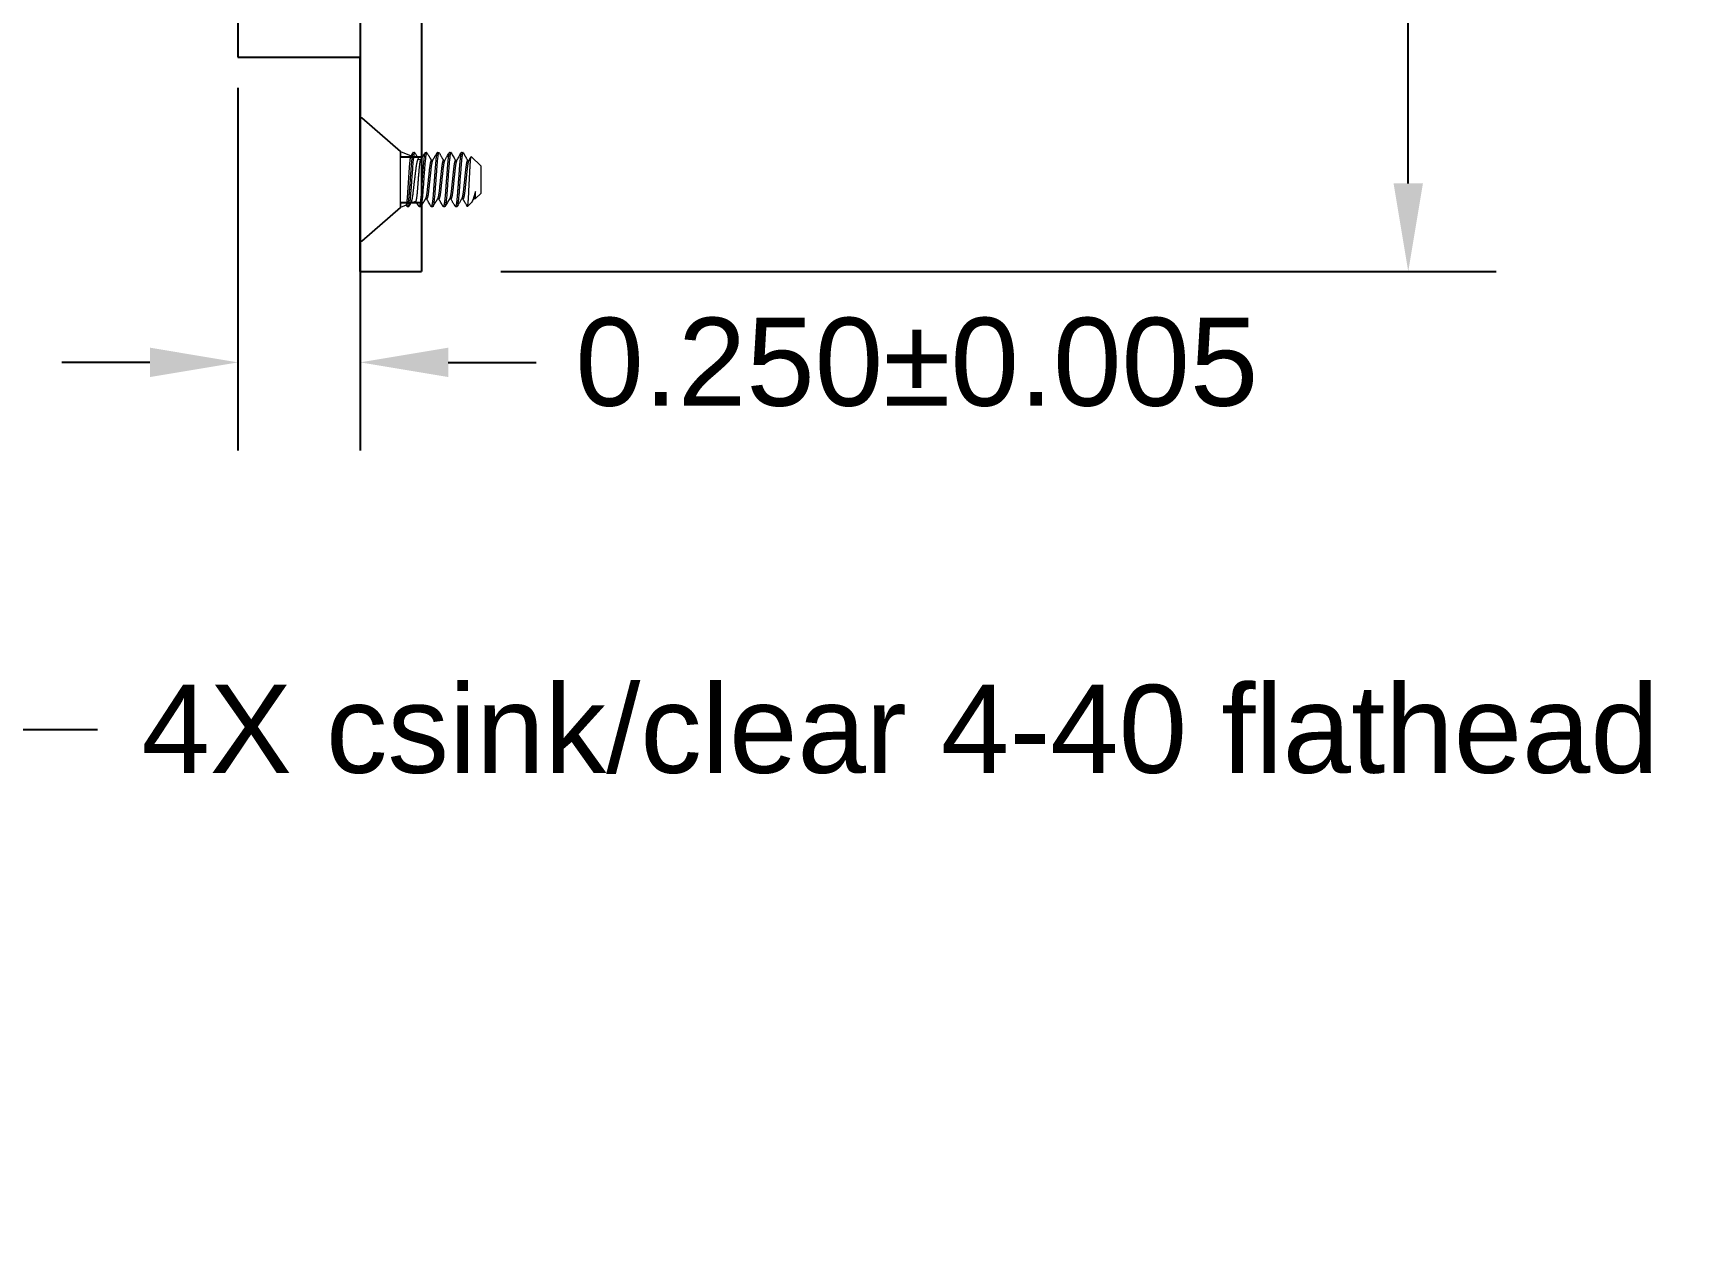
# Model space of a CAD drawing. Header units: inches. Extents: x 1.6 to 15.1, y -0.1 to 9.4.
# Drawn here: x 11.675 to 15.086, y -0.083 to 2.386 of the extents above; entities that cross this region are included whole.
import ezdxf
from ezdxf import colors
from ezdxf.entities.mleader import LeaderData, LeaderLine
from ezdxf.math import Vec2, Vec3

# ---------------------------------------------------------------- set-up
doc = ezdxf.new("R2010")
doc.units = ezdxf.units.IN
doc.header["$MEASUREMENT"] = 0
doc.linetypes.add('SLD-Solid', pattern=[0])
for name, color, linetype in [('Delrin', 18, 'Continuous'), ('Dimensions', 12, 'Continuous'), ('Screws', 6, 'Continuous')]:
    doc.layers.add(name, color=color, linetype=linetype)
doc.styles.get("Standard").update_dxf_attribs({"font": 'arial.ttf'})
doc.dimstyles.new('5thousandths', dxfattribs={"dimtxt": 0.18, "dimasz": 0.18, "dimexe": 0.18, "dimexo": 0.0625, "dimgap": 0.09, "dimtad": 0, "dimtih": 1, "dimtoh": 1, "dimdec": 3, "dimzin": 0, "dimdsep": 46, "dimtxsty": 'Standard', "dimcen": 0.09, "dimadec": 0, "dimazin": 0, "dimtol": 1, "dimtp": 0.005, "dimtm": 0.005, "dimtfac": 1, "dimtdec": 3, "dimtofl": 0, "dimtmove": 0, "dimatfit": 3, "dimfxl": 1, "dimtolj": 1, "dimtzin": 0, "dimarcsym": 0})
doc.dimstyles.new('tenths', dxfattribs={"dimtxt": 0.18, "dimasz": 0.18, "dimexe": 0.18, "dimexo": 0.1625, "dimgap": 0.09, "dimtad": 0, "dimtih": 1, "dimtoh": 1, "dimzin": 0, "dimdsep": 46, "dimtxsty": 'Standard', "dimcen": 0.09, "dimadec": 0, "dimazin": 0, "dimtol": 1, "dimtp": 0.01, "dimtm": 0.01, "dimtfac": 1, "dimtofl": 0, "dimtmove": 0, "dimatfit": 3, "dimfxl": 1, "dimtolj": 1, "dimtzin": 0, "dimarcsym": 0})

# ---------------------------------------------------------------- blocks, each defined once
blk = doc.blocks.new('*D23')
at = {"layer": 'Defpoints', "color": 0}
for p in [(12.3435, 2.7474), (12.0935, 2.3374), (12.3435, 1.7138)]:
    blk.add_point(p, dxfattribs=at)
at = {"layer": 'Dimensions', "color": 0, "lineweight": -2}
for p, q in [((12.3435, 2.6849), (12.3435, 1.5338)), ((12.0935, 2.2749), (12.0935, 1.5338)), ((11.9135, 1.7138), (11.7335, 1.7138)), ((12.5235, 1.7138), (12.7035, 1.7138))]:
    blk.add_line(p, q, dxfattribs=at)
at = {"layer": 'Dimensions', "color": 0}
for points in [[(11.9135, 1.7438), (11.9135, 1.6838), (12.0935, 1.7138)], [(12.5235, 1.7438), (12.5235, 1.6838), (12.3435, 1.7138)]]:
    blk.add_solid(points, dxfattribs=at)
at = {"layer": 'Dimensions', "color": 0, "insert": (13.4815, 1.7138), "char_height": 0.18, "attachment_point": 5}
blk.add_mtext('\\A1;0.250±0.005', dxfattribs=at)
blk = doc.blocks.new('*D29')
at = {"layer": 'Defpoints', "color": 0}
for p in [(12.4685, 5.1984), (12.4685, 1.8994), (14.4863, 1.8994)]:
    blk.add_point(p, dxfattribs=at)
at = {"layer": 'Dimensions', "color": 0, "lineweight": -2}
for p, q in [((12.631, 5.1984), (14.6663, 5.1984)), ((14.4863, 5.0184), (14.4863, 3.7309)), ((14.4863, 2.0794), (14.4863, 3.3669)), ((12.631, 1.8994), (14.6663, 1.8994))]:
    blk.add_line(p, q, dxfattribs=at)
at = {"layer": 'Dimensions', "color": 0}
for points in [[(14.4563, 5.0184), (14.5163, 5.0184), (14.4863, 5.1984)], [(14.4563, 2.0794), (14.5163, 2.0794), (14.4863, 1.8994)]]:
    blk.add_solid(points, dxfattribs=at)
at = {"layer": 'Dimensions', "color": 0, "insert": (14.4863, 3.5489), "char_height": 0.18, "attachment_point": 5}
blk.add_mtext('\\A1;3.30±0.01', dxfattribs=at)

msp = doc.modelspace()

# ---------------------------------------------------------------- linework, layer by layer
at = {"layer": 'Delrin'}
for p, q in [((12.0935, 4.7604), (12.0935, 2.3374)), ((12.4685, 4.7604), (12.4685, 2.3374)), ((12.4685, 2.3569), (12.4685, 2.3374)), ((12.0935, 2.3374), (12.3435, 2.3374)), ((12.3435, 1.8994), (12.3435, 2.3374)), ((12.4685, 2.3374), (12.4685, 1.8994)), ((12.4256, 2.1342), (12.4685, 2.1342)), ((12.4256, 2.0405), (12.4685, 2.0405)), ((12.3435, 1.8994), (12.4685, 1.8994))]:
    msp.add_line(p, q, dxfattribs=at)
at = {"layer": 'Delrin', "color": 0, "linetype": 'SLD-Solid', "lineweight": 15}
for p, q in [((12.3465, 2.2134), (12.3435, 2.2134)), ((12.3435, 2.0874), (12.3435, 2.2134)), ((12.4256, 2.1447), (12.3465, 2.2134)), ((12.4256, 2.1447), (12.4256, 2.1342)), ((12.3435, 1.9613), (12.3435, 2.0874)), ((12.3465, 1.9613), (12.4256, 2.0301)), ((12.4256, 2.0405), (12.4256, 2.0301)), ((12.3435, 1.9613), (12.3465, 1.9613))]:
    msp.add_line(p, q, dxfattribs=at)
at = {"layer": 'Screws', "color": 6, "linetype": 'SLD-Solid', "lineweight": 15}
for p, q in [((12.3435, 2.2134), (12.3465, 2.2134)), ((12.3435, 2.2134), (12.3435, 2.0874)), ((12.3465, 2.2134), (12.4256, 2.1447)), ((12.4256, 2.1447), (12.4473, 2.1357)), ((12.4256, 2.0301), (12.4256, 2.1447)), ((12.4516, 2.1427), (12.4547, 2.1427)), ((12.4624, 2.1294), (12.4672, 2.1274)), ((12.4763, 2.1427), (12.4794, 2.1427)), ((12.4887, 2.1267), (12.4915, 2.1267)), ((12.5011, 2.1427), (12.5041, 2.1427)), ((12.5134, 2.1267), (12.5162, 2.1267)), ((12.5258, 2.1427), (12.5289, 2.1427)), ((12.5381, 2.1267), (12.5409, 2.1267)), ((12.5505, 2.1427), (12.5536, 2.1427)), ((12.5628, 2.1267), (12.5656, 2.1267)), ((12.5706, 2.1348), (12.5906, 2.1148)), ((12.3435, 2.0874), (12.3435, 1.9613)), ((12.5906, 2.0599), (12.5906, 2.1148)), ((12.4794, 2.0481), (12.4766, 2.0481)), ((12.5041, 2.0481), (12.5014, 2.0481)), ((12.5289, 2.0481), (12.5261, 2.0481)), ((12.5536, 2.0481), (12.5508, 2.0481)), ((12.5783, 2.0481), (12.5755, 2.0481)), ((12.578, 2.0479), (12.578, 2.0481)), ((12.5906, 2.0599), (12.5785, 2.0478)), ((12.5788, 2.0484), (12.5788, 2.063)), ((12.4256, 2.0301), (12.3465, 1.9613)), ((12.4375, 2.035), (12.4256, 2.0301)), ((12.4424, 2.032), (12.4393, 2.032)), ((12.4575, 2.0433), (12.4465, 2.0387)), ((12.4671, 2.032), (12.464, 2.032)), ((12.4918, 2.032), (12.4887, 2.032)), ((12.5165, 2.032), (12.5134, 2.032)), ((12.5412, 2.032), (12.5381, 2.032)), ((12.5703, 2.0396), (12.5628, 2.0321)), ((12.3465, 1.9613), (12.3435, 1.9613))]:
    msp.add_line(p, q, dxfattribs=at)
at = {"layer": 'Screws', "color": 6, "linetype": 'SLD-Solid', "lineweight": 15, "flags": 128}
for points in [[(12.4552, 2.1423), (12.455, 2.1426), (12.4547, 2.1427), (12.4545, 2.1426), (12.4543, 2.1423), (12.454, 2.1418), (12.4538, 2.141), (12.4535, 2.1401), (12.4533, 2.1389), (12.453, 2.1375), (12.4527, 2.1357), (12.4524, 2.1337), (12.4521, 2.1314), (12.4519, 2.129), (12.4516, 2.1263), (12.4513, 2.1238), (12.4511, 2.1211), (12.4509, 2.1184), (12.4506, 2.1155), (12.4504, 2.1126), (12.4502, 2.1095), (12.45, 2.1063), (12.4497, 2.1027), (12.4494, 2.099), (12.4491, 2.0952), (12.4488, 2.0913), (12.4485, 2.0874), (12.4483, 2.0838), (12.448, 2.0803), (12.4478, 2.0768), (12.4475, 2.0734), (12.4473, 2.07), (12.447, 2.0668), (12.4468, 2.0637), (12.4465, 2.0604), (12.4463, 2.0572), (12.446, 2.0542), (12.4458, 2.0512), (12.4455, 2.0484), (12.4453, 2.046), (12.445, 2.0437), (12.4447, 2.0416), (12.4445, 2.0397), (12.4442, 2.038), (12.4439, 2.0365), (12.4437, 2.0352), (12.4434, 2.034), (12.4431, 2.0331), (12.4429, 2.0325), (12.4426, 2.0321), (12.4424, 2.032), (12.4424, 2.032)], [(12.4799, 2.1423), (12.4797, 2.1426), (12.4794, 2.1427), (12.4792, 2.1426), (12.479, 2.1423), (12.4787, 2.1418), (12.4785, 2.141), (12.4782, 2.1401), (12.478, 2.1389), (12.4777, 2.1375), (12.4774, 2.1357), (12.4771, 2.1337), (12.4769, 2.1314), (12.4766, 2.129), (12.4763, 2.1263), (12.476, 2.1238), (12.4758, 2.1211), (12.4756, 2.1184), (12.4754, 2.1155), (12.4751, 2.1126), (12.4749, 2.1095), (12.4747, 2.1063), (12.4744, 2.1027), (12.4741, 2.099), (12.4738, 2.0952), (12.4735, 2.0913), (12.4733, 2.0874), (12.473, 2.0838), (12.4727, 2.0803), (12.4725, 2.0768), (12.4722, 2.0734), (12.472, 2.07), (12.4717, 2.0668), (12.4715, 2.0637), (12.4712, 2.0604), (12.471, 2.0572), (12.4708, 2.0542), (12.4705, 2.0512), (12.4702, 2.0484), (12.47, 2.046), (12.4697, 2.0437), (12.4694, 2.0416), (12.4692, 2.0397), (12.4689, 2.038), (12.4687, 2.0365), (12.4684, 2.0352), (12.4681, 2.034), (12.4678, 2.0331), (12.4676, 2.0325), (12.4673, 2.0321), (12.4671, 2.032), (12.4671, 2.032)], [(12.5046, 2.1423), (12.5044, 2.1426), (12.5041, 2.1427), (12.5039, 2.1426), (12.5037, 2.1423), (12.5035, 2.1418), (12.5032, 2.141), (12.503, 2.1401), (12.5027, 2.1389), (12.5024, 2.1375), (12.5021, 2.1357), (12.5019, 2.1337), (12.5016, 2.1314), (12.5013, 2.129), (12.501, 2.1263), (12.5008, 2.1238), (12.5005, 2.1211), (12.5003, 2.1184), (12.5001, 2.1155), (12.4998, 2.1126), (12.4996, 2.1095), (12.4994, 2.1063), (12.4991, 2.1027), (12.4988, 2.099), (12.4985, 2.0952), (12.4983, 2.0913), (12.498, 2.0874), (12.4977, 2.0838), (12.4974, 2.0803), (12.4972, 2.0768), (12.4969, 2.0734), (12.4967, 2.07), (12.4964, 2.0668), (12.4962, 2.0637), (12.496, 2.0604), (12.4957, 2.0572), (12.4955, 2.0542), (12.4952, 2.0512), (12.4949, 2.0484), (12.4947, 2.046), (12.4944, 2.0437), (12.4942, 2.0416), (12.4939, 2.0397), (12.4936, 2.038), (12.4934, 2.0365), (12.4931, 2.0352), (12.4928, 2.034), (12.4925, 2.0331), (12.4923, 2.0325), (12.492, 2.0321), (12.4918, 2.032), (12.4918, 2.032)], [(12.5293, 2.1423), (12.5291, 2.1426), (12.5289, 2.1427), (12.5286, 2.1426), (12.5284, 2.1423), (12.5282, 2.1418), (12.5279, 2.141), (12.5277, 2.1401), (12.5274, 2.1389), (12.5271, 2.1375), (12.5269, 2.1357), (12.5266, 2.1337), (12.5263, 2.1314), (12.526, 2.129), (12.5257, 2.1263), (12.5255, 2.1238), (12.5252, 2.1211), (12.525, 2.1184), (12.5248, 2.1155), (12.5246, 2.1126), (12.5243, 2.1095), (12.5241, 2.1063), (12.5238, 2.1027), (12.5235, 2.099), (12.5233, 2.0952), (12.523, 2.0913), (12.5227, 2.0874), (12.5224, 2.0838), (12.5221, 2.0803), (12.5219, 2.0768), (12.5216, 2.0734), (12.5214, 2.07), (12.5211, 2.0668), (12.5209, 2.0637), (12.5207, 2.0604), (12.5204, 2.0572), (12.5202, 2.0542), (12.5199, 2.0512), (12.5196, 2.0484), (12.5194, 2.046), (12.5191, 2.0437), (12.5189, 2.0416), (12.5186, 2.0397), (12.5183, 2.038), (12.5181, 2.0365), (12.5178, 2.0352), (12.5175, 2.034), (12.5173, 2.0331), (12.517, 2.0325), (12.5167, 2.0321), (12.5165, 2.032), (12.5165, 2.032)], [(12.554, 2.1423), (12.5538, 2.1426), (12.5536, 2.1427), (12.5533, 2.1426), (12.5531, 2.1423), (12.5529, 2.1418), (12.5526, 2.141), (12.5524, 2.1401), (12.5521, 2.1389), (12.5519, 2.1375), (12.5516, 2.1357), (12.5513, 2.1337), (12.551, 2.1314), (12.5507, 2.129), (12.5504, 2.1263), (12.5502, 2.1238), (12.5499, 2.1211), (12.5497, 2.1184), (12.5495, 2.1155), (12.5493, 2.1126), (12.549, 2.1095), (12.5488, 2.1063), (12.5485, 2.1027), (12.5483, 2.099), (12.548, 2.0952), (12.5477, 2.0913), (12.5474, 2.0874), (12.5471, 2.0838), (12.5469, 2.0803), (12.5466, 2.0768), (12.5463, 2.0734), (12.5461, 2.07), (12.5459, 2.0668), (12.5456, 2.0637), (12.5454, 2.0604), (12.5451, 2.0572), (12.5449, 2.0542), (12.5446, 2.0512), (12.5444, 2.0484), (12.5441, 2.046), (12.5438, 2.0437), (12.5436, 2.0416), (12.5433, 2.0397), (12.543, 2.038), (12.5428, 2.0365), (12.5425, 2.0352), (12.5422, 2.034), (12.542, 2.0331), (12.5417, 2.0325), (12.5415, 2.0321), (12.5412, 2.032), (12.5412, 2.032)]]:
    msp.add_lwpolyline(points, dxfattribs=at)
at = {"layer": 'Screws', "color": 6, "linetype": 'SLD-Solid', "lineweight": 15}
for points, knots in [([(12.4375, 2.035), (12.4376, 2.0351), (12.4377, 2.0351), (12.4378, 2.0354), (12.438, 2.0359), (12.4382, 2.0365), (12.4384, 2.0372), (12.4385, 2.0381), (12.4387, 2.0392), (12.4389, 2.0404), (12.4391, 2.0418), (12.4393, 2.0434), (12.4395, 2.045), (12.4397, 2.0467), (12.4398, 2.0486), (12.44, 2.0506), (12.4402, 2.0527), (12.4404, 2.055), (12.4405, 2.0572), (12.4407, 2.0596), (12.4409, 2.062), (12.441, 2.0646), (12.4412, 2.0672), (12.4414, 2.0699), (12.4416, 2.0726), (12.4417, 2.0753), (12.4419, 2.078), (12.4421, 2.0809), (12.4423, 2.0837), (12.4425, 2.0866), (12.4427, 2.0894), (12.4428, 2.0921), (12.443, 2.0949), (12.4432, 2.0976), (12.4434, 2.1004), (12.4436, 2.103), (12.4437, 2.1056), (12.4439, 2.1081), (12.4441, 2.1105), (12.4442, 2.1129), (12.4444, 2.1152), (12.4446, 2.1174), (12.4447, 2.1195), (12.4449, 2.1214), (12.4451, 2.1233), (12.4453, 2.1251), (12.4455, 2.1268), (12.4457, 2.1283), (12.4458, 2.1296), (12.446, 2.1309), (12.4462, 2.132), (12.4464, 2.1329), (12.4466, 2.1338), (12.4468, 2.1344), (12.4469, 2.1349), (12.447, 2.1352), (12.4471, 2.1353), (12.4471, 2.1353)], [0, 0, 0, 0, 0.015703, 0.035175, 0.054663, 0.074135, 0.093065, 0.11201, 0.130941, 0.150421, 0.169917, 0.189397, 0.208054, 0.226724, 0.24538, 0.264561, 0.283758, 0.30294, 0.321371, 0.339816, 0.358247, 0.377197, 0.396162, 0.415112, 0.433543, 0.451988, 0.470419, 0.489385, 0.508367, 0.527333, 0.545554, 0.563788, 0.582009, 0.600746, 0.619499, 0.638236, 0.656164, 0.674105, 0.692033, 0.710461, 0.728902, 0.747329, 0.76526, 0.783204, 0.801135, 0.819587, 0.838054, 0.856507, 0.874293, 0.892094, 0.90988, 0.928175, 0.946484, 0.964779, 0.982203, 0.999639, 1, 1, 1, 1]), ([(12.4516, 2.1427), (12.4516, 2.1427), (12.4514, 2.1427), (12.4512, 2.1423), (12.4509, 2.1418), (12.4507, 2.1411), (12.4504, 2.1401), (12.4502, 2.1389), (12.4499, 2.1375), (12.4496, 2.1357), (12.4493, 2.1337), (12.4491, 2.1315), (12.4488, 2.129), (12.4485, 2.1264), (12.4482, 2.1238), (12.448, 2.1211), (12.4478, 2.1184), (12.4476, 2.1155), (12.4473, 2.1126), (12.4471, 2.1095), (12.4469, 2.1062), (12.4466, 2.1027), (12.4463, 2.099), (12.446, 2.0952), (12.4457, 2.0913), (12.4455, 2.0875), (12.4452, 2.0838), (12.4449, 2.0803), (12.4447, 2.0768), (12.4444, 2.0734), (12.4442, 2.07), (12.4439, 2.0668), (12.4437, 2.0635), (12.4434, 2.0604), (12.4432, 2.0572), (12.443, 2.0541), (12.4427, 2.0512), (12.4424, 2.0485), (12.4422, 2.046), (12.4419, 2.0437), (12.4416, 2.0416), (12.4414, 2.0397), (12.4411, 2.038), (12.4409, 2.0365), (12.4406, 2.0351), (12.4403, 2.034), (12.44, 2.0331), (12.4398, 2.0325), (12.4395, 2.0321), (12.4393, 2.032), (12.4391, 2.0321), (12.4389, 2.0323), (12.4388, 2.0324)], [0, 0, 0, 0, 0.018548, 0.037366, 0.056425, 0.075691, 0.095128, 0.1147, 0.134367, 0.156061, 0.177767, 0.19943, 0.220995, 0.242411, 0.261708, 0.280804, 0.299664, 0.318259, 0.336767, 0.355543, 0.374564, 0.39573, 0.417108, 0.438646, 0.460292, 0.481994, 0.501724, 0.521414, 0.541022, 0.560508, 0.579835, 0.598967, 0.617869, 0.638358, 0.658718, 0.679394, 0.700362, 0.721577, 0.741039, 0.76063, 0.780308, 0.800035, 0.819769, 0.839468, 0.859092, 0.880544, 0.901806, 0.92283, 0.943571, 0.963988, 0.982536, 1, 1, 1, 1]), ([(12.4624, 2.1294), (12.4623, 2.1294), (12.4621, 2.1295), (12.4618, 2.1294), (12.4614, 2.1289), (12.461, 2.1282), (12.4606, 2.1274), (12.4602, 2.1264), (12.4599, 2.1255), (12.4596, 2.1244), (12.4593, 2.1232), (12.459, 2.1218), (12.4587, 2.1204), (12.4584, 2.1188), (12.4581, 2.1172), (12.4578, 2.1154), (12.4575, 2.1136), (12.4573, 2.1116), (12.457, 2.1092), (12.4566, 2.1065), (12.4563, 2.1035), (12.4559, 2.1009), (12.4556, 2.0986), (12.4554, 2.0962), (12.4551, 2.0937), (12.4548, 2.0912), (12.4545, 2.0887), (12.4541, 2.0861), (12.4538, 2.0835), (12.4535, 2.081), (12.4532, 2.0784), (12.4529, 2.0759), (12.4527, 2.0734), (12.4524, 2.071), (12.4521, 2.0685), (12.4518, 2.0661), (12.4516, 2.0638), (12.4513, 2.0616), (12.451, 2.0595), (12.4508, 2.0574), (12.4505, 2.0554), (12.4502, 2.0534), (12.4499, 2.0516), (12.4496, 2.0498), (12.4493, 2.0482), (12.449, 2.0466), (12.4487, 2.0452), (12.4484, 2.0439), (12.4481, 2.0427), (12.4478, 2.0417), (12.4475, 2.0408), (12.4472, 2.0401), (12.447, 2.0396), (12.4469, 2.0394), (12.4468, 2.0393)], [0, 0, 0, 0, 0.014274, 0.039575, 0.064876, 0.090844, 0.116812, 0.134484, 0.152169, 0.16984, 0.188023, 0.206221, 0.224404, 0.242098, 0.259805, 0.277498, 0.295709, 0.313934, 0.332144, 0.358603, 0.385064, 0.403163, 0.421275, 0.439375, 0.45793, 0.476499, 0.495053, 0.514145, 0.533252, 0.552343, 0.570933, 0.589536, 0.608125, 0.627256, 0.646403, 0.665534, 0.684082, 0.702644, 0.721193, 0.740236, 0.759293, 0.778337, 0.797655, 0.816987, 0.836305, 0.856174, 0.876058, 0.895927, 0.915412, 0.934911, 0.954395, 0.974447, 0.994515, 1, 1, 1, 1]), ([(12.4471, 2.1353), (12.4472, 2.1354), (12.4473, 2.1357), (12.4475, 2.136), (12.4476, 2.1362), (12.4478, 2.1365), (12.448, 2.1369), (12.4484, 2.1375), (12.4489, 2.1384), (12.4496, 2.1395), (12.4503, 2.1408), (12.4509, 2.1418), (12.4512, 2.1423)], [0, 0, 0, 0, 0.0583557, 0.1014799, 0.1337274, 0.1578495, 0.2159496, 0.3069293, 0.4308038, 0.5875894, 0.777312, 1, 1, 1, 1]), ([(12.4552, 2.1423), (12.4564, 2.1403), (12.4582, 2.1371), (12.4602, 2.1337), (12.4612, 2.1319), (12.4619, 2.1308), (12.4624, 2.1298), (12.4628, 2.1292)], [0, 0, 0, 0, 0.470221, 0.730889, 0.784305, 0.864939, 1, 1, 1, 1]), ([(12.4575, 2.0433), (12.4575, 2.0433), (12.4576, 2.0433), (12.4577, 2.0434), (12.4578, 2.0437), (12.458, 2.0442), (12.4582, 2.0447), (12.4584, 2.0455), (12.4586, 2.0463), (12.4587, 2.0472), (12.4589, 2.0483), (12.4591, 2.0495), (12.4593, 2.0509), (12.4595, 2.0525), (12.4598, 2.0546), (12.46, 2.0568), (12.4602, 2.0589), (12.4604, 2.0608), (12.4606, 2.0631), (12.4608, 2.0658), (12.461, 2.0686), (12.4612, 2.0711), (12.4614, 2.0734), (12.4616, 2.0761), (12.4618, 2.0792), (12.4621, 2.0823), (12.4623, 2.085), (12.4625, 2.0874), (12.4627, 2.0902), (12.4629, 2.0932), (12.4632, 2.0966), (12.4635, 2.1), (12.4637, 2.1032), (12.464, 2.1063), (12.4642, 2.1092), (12.4645, 2.112), (12.4647, 2.1146), (12.465, 2.117), (12.4653, 2.1192), (12.4656, 2.1211), (12.4658, 2.1228), (12.4661, 2.1243), (12.4664, 2.1254), (12.4667, 2.1263), (12.4668, 2.1268), (12.4669, 2.1269), (12.467, 2.127)], [0, 0, 0, 0, 0.003661, 0.022889, 0.042103, 0.061872, 0.081656, 0.101424, 0.12063, 0.13985, 0.159056, 0.178819, 0.198598, 0.21836, 0.246478, 0.274595, 0.293855, 0.31313, 0.33239, 0.36031, 0.388228, 0.40737, 0.426527, 0.445669, 0.473579, 0.501489, 0.520634, 0.539795, 0.55894, 0.586271, 0.613602, 0.641693, 0.669784, 0.696796, 0.723808, 0.751581, 0.779355, 0.806363, 0.833372, 0.861166, 0.888959, 0.915507, 0.942055, 0.969347, 0.996639, 1, 1, 1, 1]), ([(12.4763, 2.1427), (12.4763, 2.1427), (12.4761, 2.1427), (12.4759, 2.1423), (12.4757, 2.1418), (12.4754, 2.1411), (12.4752, 2.1401), (12.4749, 2.1389), (12.4746, 2.1375), (12.4743, 2.1357), (12.4741, 2.1337), (12.4738, 2.1315), (12.4735, 2.129), (12.4732, 2.1264), (12.473, 2.1238), (12.4727, 2.1211), (12.4725, 2.1184), (12.4723, 2.1155), (12.472, 2.1126), (12.4718, 2.1095), (12.4716, 2.1062), (12.4713, 2.1027), (12.471, 2.099), (12.4707, 2.0952), (12.4705, 2.0913), (12.4702, 2.0875), (12.4699, 2.0838), (12.4696, 2.0803), (12.4694, 2.0768), (12.4691, 2.0734), (12.4689, 2.07), (12.4686, 2.0668), (12.4684, 2.0635), (12.4682, 2.0604), (12.4679, 2.0572), (12.4677, 2.0541), (12.4674, 2.0512), (12.4671, 2.0485), (12.4669, 2.046), (12.4666, 2.0437), (12.4664, 2.0416), (12.4661, 2.0397), (12.4658, 2.038), (12.4656, 2.0365), (12.4653, 2.0351), (12.465, 2.034), (12.4648, 2.0331), (12.4645, 2.0325), (12.4642, 2.0321), (12.464, 2.032), (12.4638, 2.0321), (12.4636, 2.0323), (12.4636, 2.0324)], [0, 0, 0, 0, 0.018546, 0.037363, 0.05642, 0.075684, 0.09512, 0.11469, 0.134355, 0.156048, 0.177752, 0.199412, 0.220976, 0.24239, 0.261685, 0.280779, 0.299638, 0.318232, 0.336738, 0.355512, 0.374531, 0.395696, 0.417072, 0.438608, 0.460253, 0.481952, 0.501681, 0.521369, 0.540975, 0.56046, 0.579785, 0.598915, 0.617815, 0.638303, 0.658661, 0.679335, 0.700301, 0.721514, 0.740975, 0.760564, 0.780241, 0.799966, 0.819698, 0.839395, 0.859018, 0.880468, 0.901728, 0.92275, 0.943489, 0.963905, 0.982451, 1, 1, 1, 1]), ([(12.467, 2.127), (12.4677, 2.1283), (12.4687, 2.13), (12.4699, 2.1319), (12.4709, 2.1337), (12.4729, 2.1371), (12.4747, 2.1403), (12.4759, 2.1423)], [0, 0, 0, 0, 0.263668, 0.332314, 0.377789, 0.599699, 1, 1, 1, 1]), ([(12.4887, 2.1267), (12.4886, 2.1266), (12.4884, 2.1266), (12.4882, 2.1263), (12.4879, 2.1258), (12.4876, 2.1251), (12.4873, 2.1241), (12.487, 2.123), (12.4867, 2.1217), (12.4864, 2.1203), (12.4861, 2.1187), (12.4858, 2.1169), (12.4856, 2.115), (12.4853, 2.1129), (12.485, 2.1107), (12.4847, 2.1084), (12.4845, 2.106), (12.4842, 2.1035), (12.4839, 2.1009), (12.4837, 2.0983), (12.4834, 2.0956), (12.4831, 2.0929), (12.4828, 2.0901), (12.4825, 2.0873), (12.4822, 2.0844), (12.4819, 2.0815), (12.4816, 2.0786), (12.4813, 2.0758), (12.481, 2.0731), (12.4807, 2.0704), (12.4805, 2.0676), (12.4802, 2.0648), (12.4798, 2.0622), (12.4795, 2.0598), (12.4792, 2.0577), (12.4789, 2.0558), (12.4786, 2.0542), (12.4783, 2.0527), (12.478, 2.0514), (12.4777, 2.0503), (12.4774, 2.0495), (12.4772, 2.0489), (12.477, 2.0487), (12.477, 2.0486)], [0, 0, 0, 0, 0.02374, 0.047879, 0.072364, 0.097134, 0.122126, 0.147271, 0.171056, 0.194855, 0.218606, 0.242248, 0.265725, 0.290381, 0.314725, 0.338699, 0.362335, 0.386252, 0.410546, 0.433748, 0.457182, 0.480794, 0.504527, 0.528321, 0.553554, 0.578715, 0.603733, 0.628539, 0.653068, 0.677261, 0.705264, 0.733301, 0.761878, 0.790903, 0.815808, 0.840896, 0.866097, 0.891339, 0.916551, 0.941659, 0.965176, 0.988482, 1, 1, 1, 1]), ([(12.4912, 2.1261), (12.4911, 2.126), (12.4909, 2.1257), (12.4907, 2.1251), (12.4904, 2.1241), (12.4901, 2.123), (12.4898, 2.1217), (12.4895, 2.1203), (12.4892, 2.1187), (12.4889, 2.1169), (12.4886, 2.115), (12.4884, 2.1129), (12.4881, 2.1107), (12.4878, 2.1084), (12.4876, 2.106), (12.4873, 2.1035), (12.487, 2.1009), (12.4868, 2.0983), (12.4865, 2.0956), (12.4862, 2.0929), (12.4859, 2.0901), (12.4856, 2.0873), (12.4853, 2.0844), (12.485, 2.0815), (12.4847, 2.0786), (12.4844, 2.0758), (12.4841, 2.0731), (12.4838, 2.0704), (12.4835, 2.0676), (12.4832, 2.0648), (12.4829, 2.0622), (12.4826, 2.0598), (12.4823, 2.0577), (12.482, 2.0558), (12.4817, 2.0542), (12.4814, 2.0527), (12.4811, 2.0514), (12.4808, 2.0503), (12.4805, 2.0495), (12.4802, 2.0488), (12.4799, 2.0484), (12.4797, 2.0481), (12.4795, 2.0481), (12.4794, 2.0481)], [0, 0, 0, 0, 0.015745, 0.040515, 0.065507, 0.090651, 0.114437, 0.138235, 0.161985, 0.185628, 0.209105, 0.23376, 0.258104, 0.282078, 0.305713, 0.32963, 0.353924, 0.377125, 0.400559, 0.424172, 0.447904, 0.471697, 0.49693, 0.522091, 0.547109, 0.571915, 0.596444, 0.620636, 0.648639, 0.676676, 0.705253, 0.734277, 0.759182, 0.78427, 0.809471, 0.834713, 0.859923, 0.885032, 0.908548, 0.931855, 0.954898, 0.977628, 1, 1, 1, 1]), ([(12.4799, 2.1423), (12.4803, 2.1415), (12.4812, 2.14), (12.4825, 2.1379), (12.4836, 2.136), (12.4845, 2.1343), (12.4853, 2.1329), (12.486, 2.1319), (12.4864, 2.1311), (12.4868, 2.1305), (12.4871, 2.13), (12.4873, 2.1296), (12.4875, 2.1293), (12.4876, 2.1291), (12.4877, 2.1288), (12.488, 2.1284), (12.4883, 2.1279), (12.4887, 2.1272), (12.4889, 2.1268), (12.489, 2.1267)], [0, 0, 0, 0, 0.152934, 0.289847, 0.410763, 0.515704, 0.604688, 0.67773, 0.722061, 0.75787, 0.789978, 0.819729, 0.83372, 0.847123, 0.860591, 0.880237, 0.918372, 0.970141, 1, 1, 1, 1]), ([(12.5011, 2.1427), (12.501, 2.1427), (12.5008, 2.1427), (12.5006, 2.1423), (12.5004, 2.1418), (12.5001, 2.1411), (12.4999, 2.1401), (12.4996, 2.1389), (12.4993, 2.1375), (12.4991, 2.1357), (12.4988, 2.1337), (12.4985, 2.1315), (12.4982, 2.129), (12.4979, 2.1264), (12.4977, 2.1238), (12.4974, 2.1211), (12.4972, 2.1184), (12.497, 2.1155), (12.4968, 2.1126), (12.4965, 2.1095), (12.4963, 2.1062), (12.496, 2.1027), (12.4957, 2.099), (12.4955, 2.0952), (12.4952, 2.0913), (12.4949, 2.0875), (12.4946, 2.0838), (12.4944, 2.0803), (12.4941, 2.0768), (12.4938, 2.0734), (12.4936, 2.07), (12.4933, 2.0668), (12.4931, 2.0635), (12.4929, 2.0604), (12.4926, 2.0572), (12.4924, 2.0541), (12.4921, 2.0512), (12.4919, 2.0485), (12.4916, 2.046), (12.4913, 2.0437), (12.4911, 2.0416), (12.4908, 2.0397), (12.4905, 2.038), (12.4903, 2.0365), (12.49, 2.0351), (12.4897, 2.034), (12.4895, 2.0331), (12.4892, 2.0325), (12.4889, 2.0321), (12.4887, 2.032), (12.4885, 2.0321), (12.4883, 2.0323), (12.4883, 2.0324)], [0, 0, 0, 0, 0.018545, 0.037361, 0.056417, 0.07568, 0.095114, 0.114683, 0.134347, 0.156038, 0.177741, 0.1994, 0.220963, 0.242375, 0.261669, 0.280762, 0.29962, 0.318212, 0.336718, 0.35549, 0.374508, 0.395672, 0.417046, 0.438581, 0.460225, 0.481923, 0.50165, 0.521337, 0.540942, 0.560426, 0.57975, 0.598879, 0.617778, 0.638264, 0.658621, 0.679294, 0.700258, 0.72147, 0.74093, 0.760518, 0.780193, 0.799917, 0.819648, 0.839344, 0.858965, 0.880414, 0.901673, 0.922694, 0.943432, 0.963846, 0.982391, 1, 1, 1, 1]), ([(12.4912, 2.1261), (12.4914, 2.1265), (12.4917, 2.1271), (12.4922, 2.128), (12.4926, 2.1286), (12.493, 2.1292), (12.4933, 2.1298), (12.4937, 2.1305), (12.4943, 2.1314), (12.495, 2.1326), (12.4958, 2.1341), (12.4969, 2.1359), (12.498, 2.1378), (12.4993, 2.14), (12.5002, 2.1415), (12.5006, 2.1423)], [0, 0, 0, 0, 0.064623, 0.117543, 0.158744, 0.187012, 0.222724, 0.266056, 0.317016, 0.396834, 0.490234, 0.597231, 0.717843, 0.852091, 1, 1, 1, 1]), ([(12.5134, 2.1267), (12.5133, 2.1266), (12.5132, 2.1266), (12.5129, 2.1263), (12.5126, 2.1258), (12.5123, 2.1251), (12.512, 2.1241), (12.5117, 2.123), (12.5114, 2.1217), (12.5111, 2.1203), (12.5108, 2.1187), (12.5105, 2.1169), (12.5103, 2.115), (12.51, 2.1129), (12.5097, 2.1107), (12.5094, 2.1084), (12.5092, 2.106), (12.5089, 2.1035), (12.5087, 2.1009), (12.5084, 2.0983), (12.5081, 2.0956), (12.5078, 2.0929), (12.5075, 2.0901), (12.5072, 2.0873), (12.5069, 2.0844), (12.5066, 2.0815), (12.5063, 2.0786), (12.506, 2.0758), (12.5057, 2.0731), (12.5055, 2.0704), (12.5052, 2.0676), (12.5049, 2.0648), (12.5045, 2.0622), (12.5042, 2.0598), (12.5039, 2.0577), (12.5036, 2.0558), (12.5033, 2.0542), (12.503, 2.0527), (12.5027, 2.0514), (12.5024, 2.0503), (12.5021, 2.0495), (12.5019, 2.0489), (12.5017, 2.0487), (12.5017, 2.0486)], [0, 0, 0, 0, 0.023739, 0.047879, 0.072363, 0.097134, 0.122125, 0.14727, 0.171055, 0.194854, 0.218604, 0.242247, 0.265723, 0.290379, 0.314723, 0.338697, 0.362332, 0.386249, 0.410543, 0.433744, 0.457179, 0.480791, 0.504524, 0.528317, 0.55355, 0.578711, 0.603729, 0.628535, 0.653064, 0.677256, 0.705259, 0.733296, 0.761873, 0.790898, 0.815803, 0.84089, 0.866091, 0.891333, 0.916544, 0.941652, 0.965169, 0.988476, 1, 1, 1, 1]), ([(12.5159, 2.1261), (12.5158, 2.126), (12.5157, 2.1257), (12.5154, 2.1251), (12.5151, 2.1241), (12.5148, 2.123), (12.5145, 2.1217), (12.5142, 2.1203), (12.5139, 2.1187), (12.5136, 2.1169), (12.5134, 2.115), (12.5131, 2.1129), (12.5128, 2.1107), (12.5125, 2.1084), (12.5123, 2.106), (12.512, 2.1035), (12.5117, 2.1009), (12.5115, 2.0983), (12.5112, 2.0956), (12.5109, 2.0929), (12.5106, 2.0901), (12.5103, 2.0873), (12.51, 2.0844), (12.5097, 2.0815), (12.5094, 2.0786), (12.5091, 2.0758), (12.5088, 2.0731), (12.5085, 2.0704), (12.5083, 2.0676), (12.5079, 2.0648), (12.5076, 2.0622), (12.5073, 2.0598), (12.507, 2.0577), (12.5067, 2.0558), (12.5064, 2.0542), (12.5061, 2.0527), (12.5058, 2.0514), (12.5055, 2.0503), (12.5052, 2.0495), (12.5049, 2.0488), (12.5046, 2.0484), (12.5044, 2.0481), (12.5042, 2.0481), (12.5041, 2.0481)], [0, 0, 0, 0, 0.015746, 0.040517, 0.065508, 0.090653, 0.114438, 0.138236, 0.161986, 0.185629, 0.209106, 0.233761, 0.258105, 0.282079, 0.305714, 0.329631, 0.353925, 0.377126, 0.40056, 0.424172, 0.447905, 0.471698, 0.496931, 0.522092, 0.54711, 0.571915, 0.596444, 0.620636, 0.648639, 0.676676, 0.705253, 0.734278, 0.759183, 0.78427, 0.809471, 0.834713, 0.859924, 0.885032, 0.908548, 0.931855, 0.954898, 0.977628, 1, 1, 1, 1]), ([(12.5046, 2.1423), (12.505, 2.1416), (12.5059, 2.1401), (12.5071, 2.138), (12.5082, 2.1361), (12.5092, 2.1344), (12.5101, 2.1329), (12.5109, 2.1315), (12.5115, 2.1304), (12.5121, 2.1294), (12.5126, 2.1286), (12.5131, 2.1278), (12.5134, 2.1271), (12.5137, 2.1268), (12.5137, 2.1267)], [0, 0, 0, 0, 0.146313, 0.28034, 0.402102, 0.511617, 0.608901, 0.693967, 0.766828, 0.827496, 0.877836, 0.928459, 0.981043, 1, 1, 1, 1]), ([(12.5258, 2.1427), (12.5257, 2.1427), (12.5255, 2.1427), (12.5253, 2.1423), (12.5251, 2.1418), (12.5248, 2.1411), (12.5246, 2.1401), (12.5243, 2.1389), (12.524, 2.1375), (12.5238, 2.1357), (12.5235, 2.1337), (12.5232, 2.1315), (12.5229, 2.129), (12.5226, 2.1264), (12.5224, 2.1238), (12.5221, 2.1211), (12.5219, 2.1184), (12.5217, 2.1155), (12.5215, 2.1126), (12.5212, 2.1095), (12.521, 2.1062), (12.5207, 2.1027), (12.5205, 2.099), (12.5202, 2.0952), (12.5199, 2.0913), (12.5196, 2.0875), (12.5193, 2.0838), (12.5191, 2.0803), (12.5188, 2.0768), (12.5185, 2.0734), (12.5183, 2.07), (12.5181, 2.0668), (12.5178, 2.0635), (12.5176, 2.0604), (12.5173, 2.0572), (12.5171, 2.0541), (12.5168, 2.0512), (12.5166, 2.0485), (12.5163, 2.046), (12.516, 2.0437), (12.5158, 2.0416), (12.5155, 2.0397), (12.5152, 2.038), (12.515, 2.0365), (12.5147, 2.0351), (12.5144, 2.034), (12.5142, 2.0331), (12.5139, 2.0325), (12.5137, 2.0321), (12.5134, 2.032), (12.5132, 2.0321), (12.513, 2.0323), (12.513, 2.0324)], [0, 0, 0, 0, 0.018545, 0.03736, 0.056416, 0.075678, 0.095113, 0.114681, 0.134344, 0.156035, 0.177738, 0.199397, 0.220959, 0.242371, 0.261665, 0.280757, 0.299615, 0.318206, 0.336712, 0.355484, 0.374502, 0.395665, 0.417039, 0.438573, 0.460216, 0.481914, 0.501641, 0.521328, 0.540932, 0.560415, 0.579739, 0.598868, 0.617767, 0.638252, 0.658609, 0.679281, 0.700245, 0.721457, 0.740917, 0.760504, 0.780179, 0.799903, 0.819633, 0.839329, 0.85895, 0.880398, 0.901656, 0.922677, 0.943415, 0.963829, 0.982373, 1, 1, 1, 1]), ([(12.5159, 2.1261), (12.5165, 2.1271), (12.5176, 2.129), (12.5193, 2.1319), (12.5211, 2.1351), (12.5231, 2.1386), (12.5246, 2.1411), (12.5253, 2.1423)], [0, 0, 0, 0, 0.18359, 0.360458, 0.530567, 0.772981, 1, 1, 1, 1]), ([(12.5381, 2.1267), (12.538, 2.1266), (12.5379, 2.1266), (12.5376, 2.1263), (12.5373, 2.1258), (12.537, 2.1251), (12.5367, 2.1241), (12.5364, 2.123), (12.5361, 2.1217), (12.5358, 2.1203), (12.5355, 2.1187), (12.5353, 2.1169), (12.535, 2.115), (12.5347, 2.1129), (12.5344, 2.1107), (12.5341, 2.1084), (12.5339, 2.106), (12.5336, 2.1035), (12.5334, 2.1009), (12.5331, 2.0983), (12.5328, 2.0956), (12.5325, 2.0929), (12.5322, 2.0901), (12.5319, 2.0873), (12.5316, 2.0844), (12.5313, 2.0815), (12.531, 2.0786), (12.5307, 2.0758), (12.5305, 2.0731), (12.5302, 2.0704), (12.5299, 2.0676), (12.5296, 2.0648), (12.5292, 2.0622), (12.5289, 2.0598), (12.5286, 2.0577), (12.5283, 2.0558), (12.528, 2.0542), (12.5277, 2.0527), (12.5274, 2.0514), (12.5271, 2.0503), (12.5268, 2.0495), (12.5266, 2.0489), (12.5264, 2.0487), (12.5264, 2.0486)], [0, 0, 0, 0, 0.023739, 0.047879, 0.072363, 0.097133, 0.122125, 0.14727, 0.171055, 0.194853, 0.218604, 0.242246, 0.265723, 0.290378, 0.314722, 0.338696, 0.362331, 0.386248, 0.410543, 0.433744, 0.457178, 0.48079, 0.504523, 0.528316, 0.553549, 0.57871, 0.603728, 0.628534, 0.653063, 0.677255, 0.705257, 0.733295, 0.761872, 0.790896, 0.815801, 0.840889, 0.86609, 0.891332, 0.916543, 0.941651, 0.965167, 0.988474, 1, 1, 1, 1]), ([(12.5406, 2.1261), (12.5405, 2.126), (12.5404, 2.1257), (12.5401, 2.1251), (12.5398, 2.1241), (12.5395, 2.123), (12.5392, 2.1217), (12.5389, 2.1203), (12.5386, 2.1187), (12.5383, 2.1169), (12.5381, 2.115), (12.5378, 2.1129), (12.5375, 2.1107), (12.5372, 2.1084), (12.537, 2.106), (12.5367, 2.1035), (12.5364, 2.1009), (12.5362, 2.0983), (12.5359, 2.0956), (12.5356, 2.0929), (12.5353, 2.0901), (12.535, 2.0873), (12.5347, 2.0844), (12.5344, 2.0815), (12.5341, 2.0786), (12.5338, 2.0758), (12.5335, 2.0731), (12.5333, 2.0704), (12.533, 2.0676), (12.5327, 2.0648), (12.5323, 2.0622), (12.532, 2.0598), (12.5317, 2.0577), (12.5314, 2.0558), (12.5311, 2.0542), (12.5308, 2.0527), (12.5305, 2.0514), (12.5302, 2.0503), (12.5299, 2.0495), (12.5296, 2.0488), (12.5293, 2.0484), (12.5291, 2.0481), (12.5289, 2.0481), (12.5289, 2.0481)], [0, 0, 0, 0, 0.015781, 0.040551, 0.065541, 0.090685, 0.114469, 0.138267, 0.162016, 0.185658, 0.209134, 0.233788, 0.258131, 0.282104, 0.305739, 0.329655, 0.353948, 0.377148, 0.400582, 0.424193, 0.447925, 0.471717, 0.496949, 0.522109, 0.547126, 0.571931, 0.596459, 0.62065, 0.648652, 0.676688, 0.705264, 0.734287, 0.759191, 0.784278, 0.809478, 0.834719, 0.859929, 0.885036, 0.908552, 0.931857, 0.954899, 0.977629, 1, 1, 1, 1]), ([(12.5293, 2.1423), (12.5301, 2.1409), (12.5317, 2.1381), (12.5341, 2.134), (12.5364, 2.1302), (12.5378, 2.1278), (12.5384, 2.1267)], [0, 0, 0, 0, 0.271563, 0.534627, 0.789267, 1, 1, 1, 1]), ([(12.5505, 2.1427), (12.5504, 2.1427), (12.5503, 2.1427), (12.55, 2.1423), (12.5498, 2.1418), (12.5495, 2.1411), (12.5493, 2.1401), (12.549, 2.1389), (12.5488, 2.1375), (12.5485, 2.1357), (12.5482, 2.1337), (12.5479, 2.1315), (12.5476, 2.129), (12.5473, 2.1264), (12.5471, 2.1238), (12.5468, 2.1211), (12.5466, 2.1184), (12.5464, 2.1155), (12.5462, 2.1126), (12.5459, 2.1095), (12.5457, 2.1062), (12.5454, 2.1027), (12.5452, 2.099), (12.5449, 2.0952), (12.5446, 2.0913), (12.5443, 2.0875), (12.544, 2.0838), (12.5438, 2.0803), (12.5435, 2.0768), (12.5433, 2.0734), (12.543, 2.07), (12.5428, 2.0668), (12.5425, 2.0635), (12.5423, 2.0604), (12.542, 2.0572), (12.5418, 2.0541), (12.5415, 2.0512), (12.5413, 2.0485), (12.541, 2.046), (12.5408, 2.0437), (12.5405, 2.0416), (12.5402, 2.0397), (12.54, 2.038), (12.5397, 2.0365), (12.5394, 2.0351), (12.5392, 2.034), (12.5389, 2.0331), (12.5386, 2.0325), (12.5384, 2.0321), (12.5381, 2.032), (12.5379, 2.0321), (12.5378, 2.0323), (12.5377, 2.0324)], [0, 0, 0, 0, 0.018546, 0.037362, 0.056419, 0.075682, 0.095118, 0.114687, 0.134352, 0.156044, 0.177747, 0.199408, 0.220971, 0.242384, 0.261679, 0.280773, 0.299631, 0.318224, 0.336731, 0.355504, 0.374523, 0.395687, 0.417062, 0.438598, 0.460242, 0.481941, 0.50167, 0.521357, 0.540963, 0.560447, 0.579772, 0.598901, 0.617801, 0.638288, 0.658646, 0.67932, 0.700285, 0.721498, 0.740958, 0.760547, 0.780223, 0.799948, 0.819679, 0.839376, 0.858998, 0.880447, 0.901707, 0.922729, 0.943468, 0.963883, 0.982429, 1, 1, 1, 1]), ([(12.5406, 2.1261), (12.542, 2.1285), (12.5451, 2.1339), (12.5483, 2.1393), (12.55, 2.1423)], [0, 0, 0, 0, 0.4380282, 1, 1, 1, 1]), ([(12.5628, 2.1267), (12.5627, 2.1266), (12.5626, 2.1266), (12.5623, 2.1263), (12.562, 2.1258), (12.5617, 2.1251), (12.5614, 2.1241), (12.5611, 2.123), (12.5608, 2.1217), (12.5605, 2.1203), (12.5603, 2.1187), (12.56, 2.1169), (12.5597, 2.115), (12.5594, 2.1129), (12.5591, 2.1107), (12.5589, 2.1084), (12.5586, 2.106), (12.5583, 2.1035), (12.5581, 2.1009), (12.5578, 2.0983), (12.5575, 2.0956), (12.5572, 2.0929), (12.5569, 2.0901), (12.5566, 2.0873), (12.5563, 2.0844), (12.556, 2.0815), (12.5557, 2.0786), (12.5554, 2.0758), (12.5552, 2.0731), (12.5549, 2.0704), (12.5546, 2.0676), (12.5543, 2.0648), (12.554, 2.0622), (12.5536, 2.0598), (12.5533, 2.0577), (12.553, 2.0558), (12.5527, 2.0542), (12.5524, 2.0527), (12.5521, 2.0514), (12.5518, 2.0503), (12.5515, 2.0495), (12.5513, 2.0489), (12.5511, 2.0487), (12.5511, 2.0486)], [0, 0, 0, 0, 0.023739, 0.047878, 0.072362, 0.097132, 0.122123, 0.147267, 0.171052, 0.19485, 0.2186, 0.242242, 0.265719, 0.290374, 0.314717, 0.338691, 0.362326, 0.386242, 0.410536, 0.433737, 0.45717, 0.480782, 0.504515, 0.528307, 0.55354, 0.5787, 0.603718, 0.628523, 0.653052, 0.677244, 0.705246, 0.733283, 0.761859, 0.790883, 0.815788, 0.840875, 0.866075, 0.891317, 0.916528, 0.941635, 0.965152, 0.988458, 1, 1, 1, 1]), ([(12.5653, 2.1261), (12.5652, 2.126), (12.5651, 2.1257), (12.5648, 2.1251), (12.5645, 2.1241), (12.5642, 2.123), (12.5639, 2.1217), (12.5636, 2.1203), (12.5633, 2.1187), (12.5631, 2.1169), (12.5628, 2.115), (12.5625, 2.1129), (12.5622, 2.1107), (12.5619, 2.1084), (12.5617, 2.106), (12.5614, 2.1035), (12.5612, 2.1009), (12.5609, 2.0983), (12.5606, 2.0956), (12.5603, 2.0929), (12.56, 2.0901), (12.5597, 2.0873), (12.5594, 2.0844), (12.5591, 2.0815), (12.5588, 2.0786), (12.5585, 2.0758), (12.5582, 2.0731), (12.558, 2.0704), (12.5577, 2.0676), (12.5574, 2.0648), (12.557, 2.0622), (12.5567, 2.0598), (12.5564, 2.0577), (12.5561, 2.0558), (12.5558, 2.0542), (12.5555, 2.0527), (12.5552, 2.0514), (12.5549, 2.0503), (12.5546, 2.0495), (12.5543, 2.0488), (12.5541, 2.0484), (12.5538, 2.0481), (12.5536, 2.0481), (12.5536, 2.0481)], [0, 0, 0, 0, 0.015802, 0.040571, 0.065561, 0.090704, 0.114488, 0.138285, 0.162034, 0.185675, 0.20915, 0.233804, 0.258147, 0.282119, 0.305753, 0.329669, 0.353962, 0.377161, 0.400594, 0.424205, 0.447936, 0.471728, 0.49696, 0.522119, 0.547135, 0.57194, 0.596467, 0.620658, 0.648659, 0.676695, 0.70527, 0.734293, 0.759196, 0.784282, 0.809482, 0.834722, 0.859932, 0.885038, 0.908554, 0.931859, 0.9549, 0.977629, 1, 1, 1, 1]), ([(12.554, 2.1423), (12.5542, 2.142), (12.5545, 2.1414), (12.5551, 2.1405), (12.5555, 2.1397), (12.556, 2.1389), (12.5566, 2.1379), (12.5572, 2.1368), (12.558, 2.1355), (12.5588, 2.134), (12.5598, 2.1323), (12.5609, 2.1304), (12.5621, 2.1285), (12.5628, 2.1272), (12.5631, 2.1267)], [0, 0, 0, 0, 0.0621519, 0.1187951, 0.1699326, 0.2180239, 0.2765746, 0.3476321, 0.4311815, 0.5272039, 0.6356767, 0.7565757, 0.8898748, 1, 1, 1, 1]), ([(12.5627, 2.032), (12.5628, 2.0321), (12.5628, 2.0321), (12.563, 2.0324), (12.5631, 2.0329), (12.5632, 2.0335), (12.5634, 2.0343), (12.5635, 2.0353), (12.5637, 2.0364), (12.5638, 2.0376), (12.564, 2.0391), (12.5641, 2.0407), (12.5642, 2.0424), (12.5644, 2.0445), (12.5646, 2.0469), (12.5648, 2.0495), (12.5649, 2.0518), (12.565, 2.054), (12.5652, 2.0563), (12.5653, 2.0587), (12.5654, 2.0612), (12.5655, 2.0639), (12.5657, 2.0667), (12.5658, 2.0695), (12.566, 2.0724), (12.5661, 2.0752), (12.5662, 2.0781), (12.5664, 2.081), (12.5665, 2.0839), (12.5667, 2.0869), (12.5668, 2.0899), (12.567, 2.0927), (12.5671, 2.0955), (12.5673, 2.0983), (12.5674, 2.1011), (12.5676, 2.1038), (12.5677, 2.1065), (12.5678, 2.1091), (12.568, 2.1115), (12.5681, 2.114), (12.5682, 2.1163), (12.5684, 2.1186), (12.5685, 2.1206), (12.5687, 2.1226), (12.5688, 2.1244), (12.5689, 2.126), (12.5691, 2.1276), (12.5692, 2.129), (12.5694, 2.1303), (12.5695, 2.1314), (12.5697, 2.1323), (12.5698, 2.1331), (12.57, 2.1338), (12.5701, 2.1343), (12.5703, 2.1346), (12.5704, 2.1348), (12.5705, 2.1349), (12.5706, 2.1348), (12.5706, 2.1348)], [0, 0, 0, 0, 0.01846, 0.036933, 0.055392, 0.074391, 0.093406, 0.112405, 0.130805, 0.149219, 0.167619, 0.186558, 0.205513, 0.224453, 0.248741, 0.27303, 0.289585, 0.30615, 0.322704, 0.340607, 0.358522, 0.376424, 0.394855, 0.413303, 0.431735, 0.449448, 0.467175, 0.484887, 0.503132, 0.521392, 0.539637, 0.55707, 0.574516, 0.591949, 0.609888, 0.627842, 0.645782, 0.663216, 0.680663, 0.698096, 0.716067, 0.734055, 0.752027, 0.76892, 0.785826, 0.802719, 0.820124, 0.837545, 0.85495, 0.871499, 0.888061, 0.90461, 0.92164, 0.938683, 0.955713, 0.972263, 0.988825, 1, 1, 1, 1]), ([(12.5653, 2.1261), (12.5657, 2.1269), (12.5666, 2.1284), (12.5678, 2.1304), (12.5689, 2.1323), (12.5697, 2.1337), (12.5702, 2.1345), (12.5703, 2.1347)], [0, 0, 0, 0, 0.271181, 0.515603, 0.73318, 0.923839, 1, 1, 1, 1]), ([(12.477, 2.0486), (12.4767, 2.0482), (12.4762, 2.0474), (12.4756, 2.0462), (12.475, 2.0452), (12.4745, 2.0444), (12.4741, 2.0437), (12.4738, 2.0433), (12.4736, 2.0429), (12.4734, 2.0425), (12.4731, 2.042), (12.4728, 2.0414), (12.4723, 2.0406), (12.4717, 2.0396), (12.471, 2.0385), (12.4703, 2.0372), (12.4694, 2.0357), (12.4685, 2.0341), (12.4679, 2.033), (12.4675, 2.0324)], [0, 0, 0, 0, 0.081719, 0.153083, 0.214077, 0.264686, 0.304899, 0.334265, 0.35371, 0.373843, 0.401522, 0.442141, 0.492514, 0.552646, 0.622546, 0.70222, 0.79168, 0.890935, 1, 1, 1, 1]), ([(12.4883, 2.0324), (12.4865, 2.0354), (12.4835, 2.0407), (12.4804, 2.0459), (12.4791, 2.0481)], [0, 0, 0, 0, 0.581827, 1, 1, 1, 1]), ([(12.5017, 2.0486), (12.5015, 2.0483), (12.5011, 2.0477), (12.5006, 2.0468), (12.5001, 2.046), (12.4996, 2.0451), (12.4991, 2.0442), (12.4984, 2.0431), (12.4977, 2.0418), (12.4968, 2.0403), (12.4958, 2.0386), (12.4947, 2.0367), (12.4935, 2.0346), (12.4927, 2.0332), (12.4922, 2.0324)], [0, 0, 0, 0, 0.060687, 0.115863, 0.165519, 0.212166, 0.268852, 0.337454, 0.417983, 0.51045, 0.614868, 0.731254, 0.859625, 1, 1, 1, 1]), ([(12.513, 2.0324), (12.5127, 2.0328), (12.5123, 2.0336), (12.5117, 2.0346), (12.5112, 2.0355), (12.5107, 2.0363), (12.5104, 2.0368), (12.5101, 2.0373), (12.5099, 2.0377), (12.5097, 2.0381), (12.5095, 2.0384), (12.5092, 2.0389), (12.5088, 2.0395), (12.5084, 2.0403), (12.5078, 2.0412), (12.5072, 2.0424), (12.5064, 2.0437), (12.5055, 2.0452), (12.5047, 2.0467), (12.5041, 2.0476), (12.5038, 2.0481)], [0, 0, 0, 0, 0.077513, 0.144881, 0.202109, 0.249205, 0.286173, 0.313016, 0.33799, 0.36069, 0.383187, 0.410711, 0.449491, 0.49953, 0.560818, 0.633342, 0.717088, 0.812038, 0.918175, 1, 1, 1, 1]), ([(12.5264, 2.0486), (12.5248, 2.046), (12.5217, 2.0406), (12.5185, 2.0352), (12.5169, 2.0324)], [0, 0, 0, 0, 0.490715, 1, 1, 1, 1]), ([(12.5377, 2.0324), (12.5365, 2.0344), (12.535, 2.0371), (12.5332, 2.0401), (12.5323, 2.0417), (12.5308, 2.0443), (12.5295, 2.0465), (12.5286, 2.0481)], [0, 0, 0, 0, 0.387305, 0.50699, 0.577461, 0.691608, 1, 1, 1, 1]), ([(12.5511, 2.0486), (12.5507, 2.0479), (12.5498, 2.0464), (12.5484, 2.044), (12.5469, 2.0414), (12.5453, 2.0386), (12.5435, 2.0356), (12.5423, 2.0335), (12.5416, 2.0324)], [0, 0, 0, 0, 0.132104, 0.278007, 0.437729, 0.611287, 0.798704, 1, 1, 1, 1]), ([(12.5624, 2.0324), (12.5619, 2.0332), (12.5611, 2.0347), (12.5599, 2.0368), (12.5588, 2.0386), (12.5578, 2.0403), (12.557, 2.0417), (12.5563, 2.0428), (12.5558, 2.0437), (12.5555, 2.0443), (12.5552, 2.0448), (12.5549, 2.0453), (12.5545, 2.0459), (12.5541, 2.0467), (12.5536, 2.0474), (12.5534, 2.0479), (12.5533, 2.0481)], [0, 0, 0, 0, 0.149284, 0.283787, 0.403535, 0.508549, 0.598849, 0.67445, 0.721514, 0.760323, 0.790881, 0.821643, 0.861502, 0.910453, 0.968484, 1, 1, 1, 1]), ([(12.5788, 2.063), (12.5786, 2.0623), (12.5782, 2.0609), (12.5777, 2.0588), (12.5771, 2.0568), (12.5766, 2.0549), (12.576, 2.053), (12.5755, 2.0513), (12.575, 2.0496), (12.5745, 2.0481), (12.5739, 2.0466), (12.5734, 2.0453), (12.5729, 2.0441), (12.5724, 2.043), (12.5719, 2.042), (12.5715, 2.0412), (12.571, 2.0405), (12.5706, 2.0399), (12.5704, 2.0397), (12.5703, 2.0396)], [0, 0, 0, 0, 0.05919, 0.118426, 0.177615, 0.238525, 0.299483, 0.360393, 0.419584, 0.478822, 0.538013, 0.598922, 0.659881, 0.72079, 0.780018, 0.839292, 0.898521, 0.959398, 1, 1, 1, 1]), ([(12.5758, 2.0486), (12.5755, 2.048), (12.5748, 2.0468), (12.5738, 2.0452), (12.5729, 2.0437), (12.5722, 2.0424), (12.5717, 2.0417), (12.5715, 2.0413)], [0, 0, 0, 0, 0.250778, 0.476374, 0.676728, 0.851786, 1, 1, 1, 1]), ([(12.5788, 2.063), (12.5787, 2.0624), (12.5786, 2.0613), (12.5783, 2.0595), (12.578, 2.0577), (12.5777, 2.0558), (12.5774, 2.0542), (12.5771, 2.0527), (12.5768, 2.0514), (12.5765, 2.0503), (12.5762, 2.0495), (12.576, 2.0489), (12.5759, 2.0487), (12.5758, 2.0486)], [0, 0, 0, 0, 0.0763306, 0.1533785, 0.2542016, 0.3557644, 0.457785, 0.559973, 0.6620353, 0.7636811, 0.8588845, 0.9532369, 1, 1, 1, 1]), ([(12.5781, 2.0479), (12.5781, 2.0479), (12.5782, 2.0477), (12.5784, 2.0477), (12.5785, 2.0478), (12.5786, 2.048), (12.5787, 2.0483), (12.5788, 2.0484)], [0, 0, 0, 0, 0.158672, 0.433971, 0.622603, 0.811385, 1, 1, 1, 1]), ([(12.4388, 2.0324), (12.4384, 2.0332), (12.4379, 2.034), (12.4374, 2.0349), (12.4374, 2.035)], [0, 0, 0, 0, 0.899698, 1, 1, 1, 1]), ([(12.4468, 2.0393), (12.4467, 2.039), (12.4453, 2.0367), (12.444, 2.0344), (12.4428, 2.0324)], [0, 0, 0, 0, 0.134536, 1, 1, 1, 1]), ([(12.4636, 2.0324), (12.462, 2.0351), (12.4599, 2.0387), (12.4578, 2.0423), (12.4573, 2.0432)], [0, 0, 0, 0, 0.747384, 1, 1, 1, 1]), ([(12.5627, 2.032), (12.5626, 2.0321), (12.5625, 2.0322), (12.5624, 2.0324), (12.5624, 2.0324)], [0, 0, 0, 0, 0.788627, 1, 1, 1, 1])]:
    msp.add_open_spline(points, degree=3, knots=knots, dxfattribs=at)
msp.add_open_spline([(12.5788, 2.0484), (12.5786, 2.0482), (12.5784, 2.0481), (12.5783, 2.0481)], degree=3, dxfattribs=at)

# ---------------------------------------------------------------- dimensions: what is measured, and where the dimension line sits
at = {"layer": 'Dimensions'}
dim = msp.add_linear_dim(base=(14.4863, 1.8994), p1=(12.4685, 5.1984), p2=(12.4685, 1.8994), angle=90, dimstyle='tenths', dxfattribs=at)
dim.commit()
dim.dimension.update_dxf_attribs({"geometry": '*D29', "text_midpoint": (14.4863, 3.5489)})
dim = msp.add_linear_dim(base=(12.3435, 1.7138), p1=(12.0935, 2.3374), p2=(12.3435, 2.7474), dimstyle='5thousandths', dxfattribs=at)
dim.commit()
dim.dimension.update_dxf_attribs({"geometry": '*D23', "text_midpoint": (13.4815, 1.7138)})

# ---------------------------------------------------------------- leaders
ml = msp.add_multileader_mtext('Standard', dxfattribs=at)
ml.set_content('4X csink/clear 4-40 flathead', color=256)
ml.set_leader_properties()
ml.build(insert=Vec2(0, 0))
ml.multileader.update_dxf_attribs({"dogleg_length": 0.36, "arrow_head_size": 0.18})
ctx = ml.context
ctx.base_point, ctx.char_height, ctx.arrow_head_size, ctx.landing_gap_size, ctx.plane_origin = Vec3(11.806, 0.9633), 0.18, 0.18, 0.09, Vec3(10.906, 2.0874)
notes = []
notes.append((ctx, [(0, (1, 1, 0), (11.446, 0.9633), (1, 0), 0.36, [(0, [(10.906, 2.0874)], 0, [])])]))
ctx.mtext.insert, ctx.mtext.flow_direction = Vec3(11.896, 1.0548), 5
for ctx, leaders in notes:
    for number, flags, end, landing, length, lines in leaders:
        leader = LeaderData()
        leader.index, (leader.has_last_leader_line, leader.has_dogleg_vector, leader.attachment_direction) = number, flags
        leader.last_leader_point, leader.dogleg_vector, leader.dogleg_length = Vec3(end), Vec3(landing), length
        for number, points, colour, breaks in lines:
            line = LeaderLine()
            line.index, line.vertices, line.color, line.breaks = number, Vec3.list(points), colors.encode_raw_color(colour), breaks
            leader.lines.append(line)
        ctx.leaders.append(leader)

doc.saveas('drawing.dxf')
